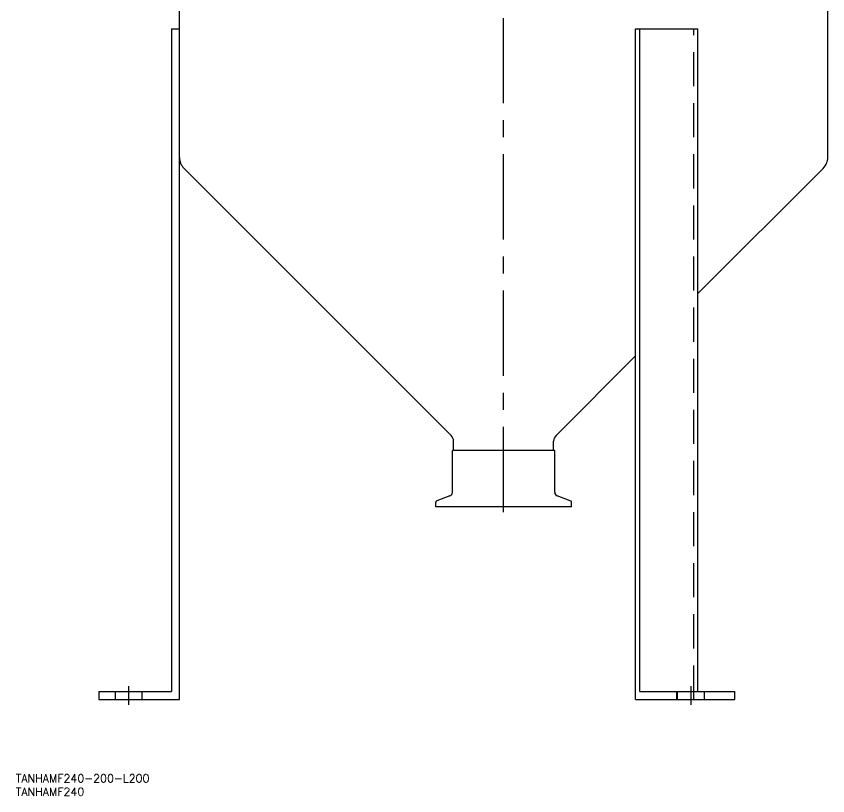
# Model space of a CAD drawing. Extents: x -182 to 594, y -700 to 159.
# Drawn here: x -181.6 to 120.8, y -699.9 to -409.4 of the extents above; entities that cross this region are included whole.
import ezdxf

# ---------------------------------------------------------------- set-up
doc = ezdxf.new("R2010")
doc.units = 0
doc.linetypes.add('CENTER', pattern=[50.8, 31.75, -6.35, 6.35, -6.35])
doc.linetypes.add('DASHED', pattern=[19.05, 12.7, -6.35])
doc.layers.get('0').update_dxf_attribs({"linetype": 'CONTINUOUS'})
doc.layers.add('CENTER', color=1, linetype='CONTINUOUS')
doc.styles.get("Standard").update_dxf_attribs({"font": 'txt.shx', "height": 3, "bigfont": 'bigfont.shx'})

msp = doc.modelspace()

# ---------------------------------------------------------------- linework, layer by layer
at = {"color": 7, "linetype": 'CONTINUOUS'}
for p, q in [((-120.8, -433.6), (-120.8, -316.28)), ((-120.8, -664.05), (-120.8, -316.28)), ((120.8, -433.6), (120.8, -316.28)), ((-123.8, -414.05), (-123.8, -661.05)), ((-123.8, -414.05), (-120.8, -414.05)), ((49.2, -664.05), (49.2, -414.05)), ((49.2, -414.05), (72.39, -414.05)), ((50.74, -661.05), (50.74, -414.05)), ((72.39, -661.05), (72.39, -414.05)), ((120.8, -461.98), (120.8, -433.6)), ((-19.53, -565.65), (-119.1, -466.08)), ((72.39, -512.79), (119.1, -466.08)), ((19.53, -565.65), (49.2, -535.98)), ((-18.65, -571.2), (-18.65, -567.78)), ((18.65, -571.2), (18.65, -567.78)), ((-19.05, -586.82), (-19.05, -571.2)), ((19.05, -571.2), (-19.05, -571.2)), ((19.05, -586.82), (19.05, -571.2)), ((-20.02, -588.2), (-24.86, -589.97)), ((24.86, -589.97), (20.02, -588.2)), ((-25.25, -592.2), (-25.25, -590.52)), ((25.25, -592.2), (-25.25, -592.2)), ((25.25, -592.2), (25.25, -590.52)), ((-150.8, -661.05), (-123.8, -661.05)), ((-150.8, -661.05), (-150.8, -664.05)), ((50.74, -661.05), (86.18, -661.05)), ((64.52, -664.05), (64.52, -661.05)), ((86.18, -664.05), (86.18, -661.05)), ((-150.8, -664.05), (-120.8, -664.05)), ((49.2, -664.05), (86.18, -664.05))]:
    msp.add_line(p, q, dxfattribs=at)
at = {"color": 3, "linetype": 'DASHED'}
for p, q in [((70.85, -664.05), (70.85, -414.05)), ((-144.8, -661.05), (-144.8, -664.05)), ((-134.8, -661.05), (-134.8, -664.05)), ((64.85, -664.05), (64.85, -661.05)), ((74.85, -664.05), (74.85, -661.05))]:
    msp.add_line(p, q, dxfattribs=at)
at = {"color": 7, "linetype": 'CONTINUOUS'}
for centre, radius, start, end in [((-115, -461.98), 5.8, 180, 225), ((115, -461.98), 5.8, 315, 0), ((-21.65, -567.78), 3, 360, 45), ((21.65, -567.78), 3, 135, 180), ((-20.52, -586.82), 1.47, 290, 360), ((20.52, -586.82), 1.47, 180, 250), ((-24.66, -590.52), 0.588, 110, 180), ((24.66, -590.52), 0.588, 0, 70)]:
    msp.add_arc(centre, radius, start, end, dxfattribs=at)
at = {"layer": 'CENTER', "color": 1, "linetype": 'CENTER'}
for p, q in [((0, -594.2), (0, -235.25)), ((-139.8, -659.05), (-139.8, -666.05)), ((69.85, -666.05), (69.85, -659.05))]:
    msp.add_line(p, q, dxfattribs=at)

# ---------------------------------------------------------------- texts
at = {"color": 7, "linetype": 'CONTINUOUS'}
for s, p in [('TANHAMF240-200-L200', (-181.75, -694.94)), ('TANHAMF240', (-181.75, -699.94))]:
    msp.add_text(s, height=3, dxfattribs=at).set_placement(p)

doc.saveas('drawing.dxf')
